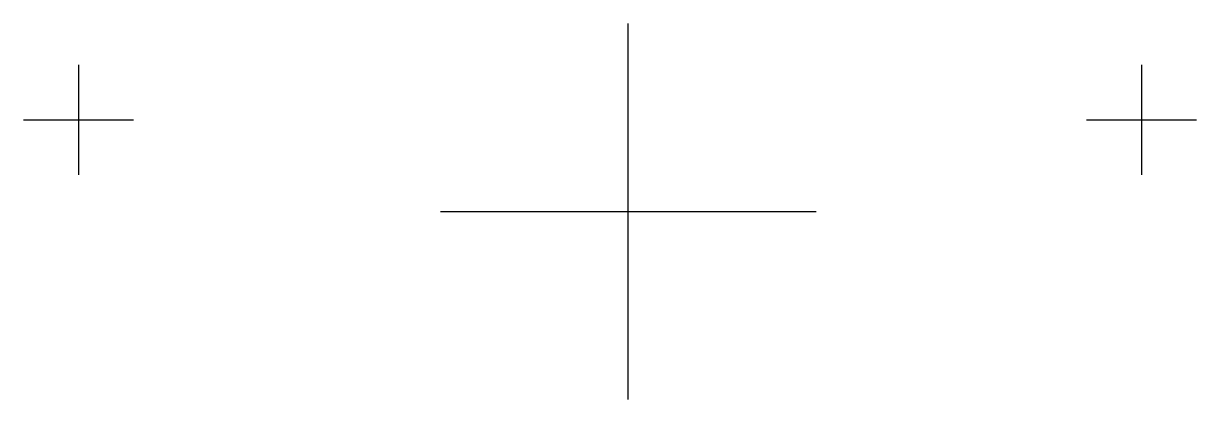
# Model space of a CAD drawing. Extents: x 6.5 to 38.5, y -0.1 to 95.1.
# Drawn here: x 6.5 to 38.5, y 84.88 to 95.12 of the extents above.
import ezdxf

# ---------------------------------------------------------------- set-up
doc = ezdxf.new("R2010")
doc.units = 0
doc.header["$LTSCALE"] = 10
doc.header["$MEASUREMENT"] = 0
doc.linetypes.add('CENTER', pattern=[2, 1.25, -0.25, 0.25, -0.25])
doc.layers.add('GENERAL', color=7, linetype='CONTINUOUS')

msp = doc.modelspace()

# ---------------------------------------------------------------- linework, layer by layer
at = {"layer": 'GENERAL', "color": 1, "linetype": 'CENTER'}
for p, q in [((23, 84.875), (23, 95.125)), ((8, 94), (8, 91)), ((37, 94), (37, 91)), ((6.5, 92.5), (9.5, 92.5)), ((35.5, 92.5), (38.5, 92.5)), ((17.875, 90), (28.125, 90))]:
    msp.add_line(p, q, dxfattribs=at)

doc.saveas('drawing.dxf')
